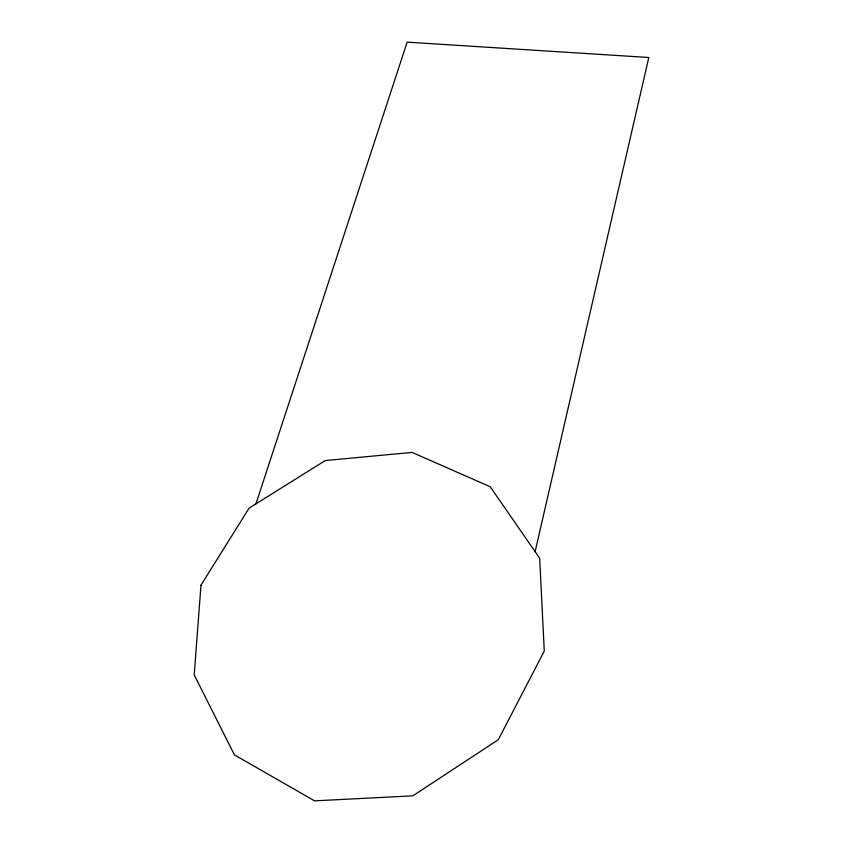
<?xml version="1.0" encoding="UTF-8"?>
<svg xmlns="http://www.w3.org/2000/svg" width="843" height="843" viewBox="0 0 843 843"><rect width="100%" height="100%" fill="white"/><g stroke="black" fill="none" stroke-linecap="round" stroke-linejoin="round"><path stroke-width="1.26" d="M535.115 551.649L648.794 57.503L407.148 42.15L255.945 503.861M200.992 585.126L194.206 674.874L234.396 754.864L314.587 800.85L412.849 795.834L498.297 739.711L544.272 651.081L539.678 558.235L490.204 486.748L412.101 452.406L325.25 460.563L249.107 508.139L200.992 585.126"/></g></svg>
